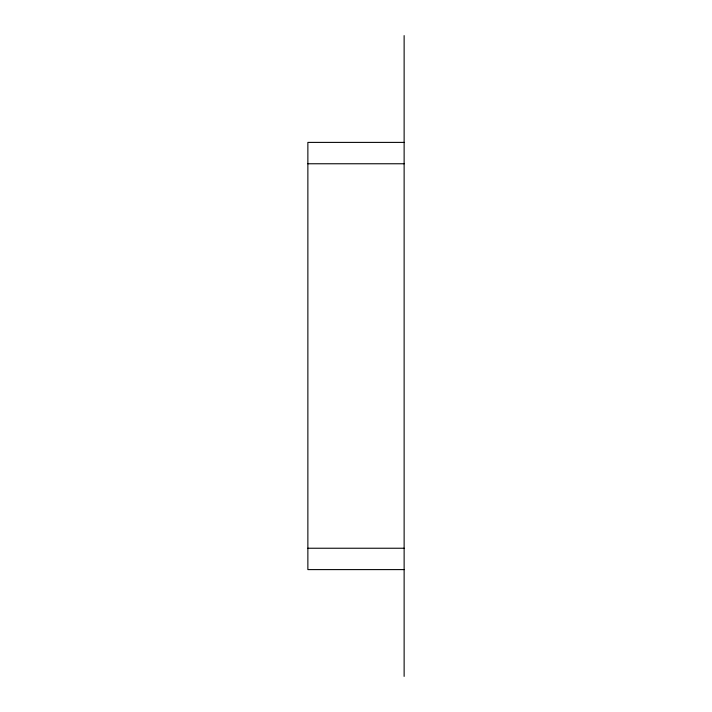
<?xml version="1.0" encoding="UTF-8"?>
<svg xmlns="http://www.w3.org/2000/svg" width="712" height="712" viewBox="0 0 712 712"><rect width="100%" height="100%" fill="white"/><g stroke="black" fill="none" stroke-linecap="round" stroke-linejoin="round"><path stroke-width="1.07" d="M404.131 142.4L307.869 142.4L307.869 569.6L404.131 569.6M307.869 163.76L404.131 163.76M307.869 548.24L404.131 548.24M404.131 35.6L404.131 676.4"/></g></svg>
